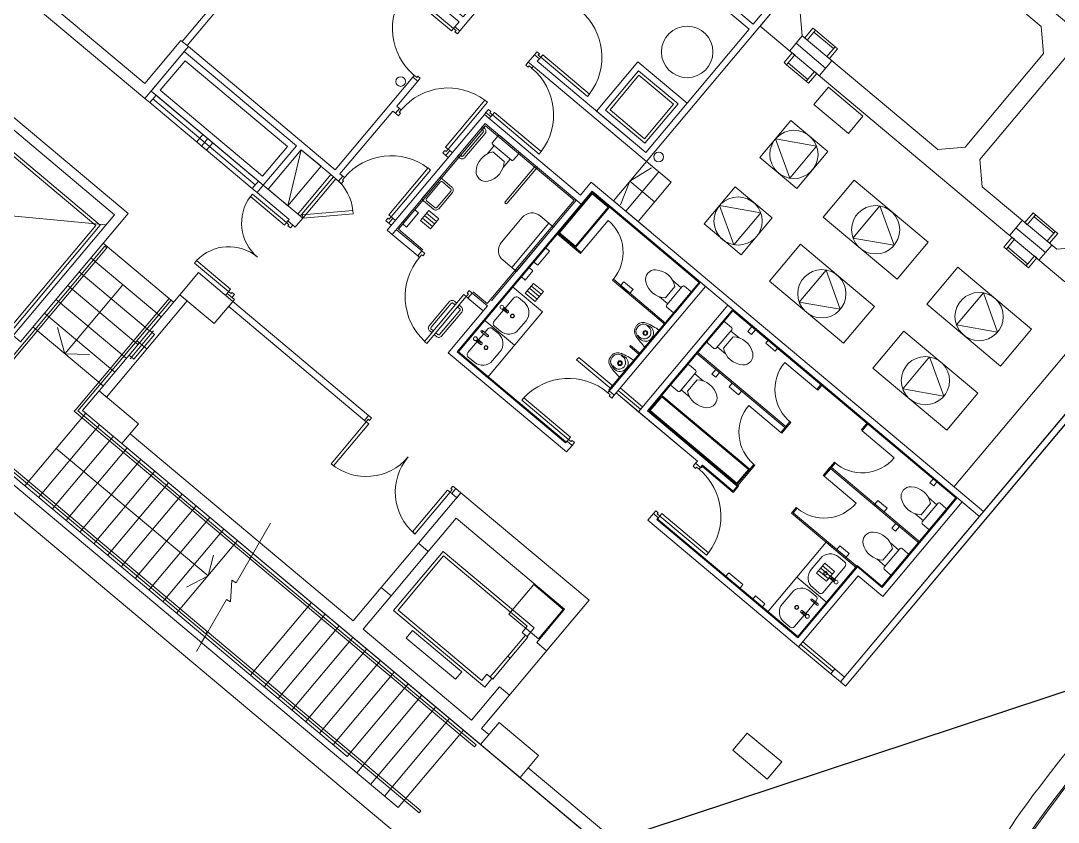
# Model space of a CAD drawing. Header units: millimetres. Extents: x 834140250 to 834644390, y 817877047 to 817987022.
# Drawn here: x 834164291 to 834180413, y 817917466 to 817929924 of the extents above; entities that cross this region are included whole.
import ezdxf

# ---------------------------------------------------------------- set-up
doc = ezdxf.new("R2010")
doc.units = ezdxf.units.MM
doc.header["$LTSCALE"] = 1000
doc.header["$MEASUREMENT"] = 0
doc.layers.add('VPA040_Text', color=3, linetype='Continuous')
doc.layers.add('VPA280_Structure', color=2, linetype='Continuous', lineweight=5)
doc.layers.add('VPAX', color=7, linetype='Continuous', lineweight=13)

# ---------------------------------------------------------------- blocks, each defined once
blk = doc.blocks.new('ED800L')
blk.add_lwpolyline([(85, 100), (35, 100), (35, 1050), (85, 1050)], close=True)
for points in [[(0, 0), (60, 0), (60, 50), (35, 50), (35, 100), (0, 100)], [(1020, 0), (960, 0), (960, 50), (985, 50), (985, 100), (1020, 100)]]:
    blk.add_lwpolyline(points)
blk.add_arc((35, 100), 950, 0, 86.983)
blk = doc.blocks.new('A$C767F005D')
at = {"layer": 'VPAX', "color": 253}
for p, q in [((12362, -11809), (5195, -20350)), ((2799, -12922), (2836, -13345)), ((2643, -13575), (2836, -13345)), ((2643, -13575), (2836, -13345)), ((2739, -13460), (3199, -13845)), ((2739, -13460), (3199, -13845)), ((3102, -13960), (3295, -13730)), ((3102, -13960), (3295, -13730)), ((-5664, -15657), (-7254, -14323)), ((-5616, -15600), (-7206, -14266)), ((-5713, -15715), (-7302, -14381)), ((-6401, -14941), (-6498, -15056)), ((-2063, -15181), (-1954, -15050)), ((-1814, -15390), (-1705, -15259)), ((6059, -16441), (6252, -16212)), ((6059, -16441), (6252, -16212)), ((6156, -16326), (6615, -16712)), ((6156, -16326), (6615, -16712)), ((6519, -16827), (6712, -16597)), ((6519, -16827), (6712, -16597)), ((824, -17149), (955, -17259)), ((615, -17398), (746, -17508)), ((-7608, -18363), (-7246, -17930)), ((406, -18185), (617, -17933)), ((406, -18185), (617, -17933)), ((1854, -18039), (1723, -17930)), ((-7509, -18078), (-7345, -18215)), ((168, -18158), (155, -18173)), ((308, -18302), (155, -18173)), ((321, -18286), (168, -18158)), ((1645, -18288), (1514, -18179)), ((3430, -23386), (7679, -18323)), ((12, -18655), (223, -18403)), ((12, -18655), (223, -18403)), ((3507, -23450), (7756, -18387)), ((1294, -18706), (1164, -18596)), ((1085, -18955), (955, -18845)), ((4796, -20521), (4926, -20631)), ((4587, -20770), (4717, -20880)), ((-5429, -20918), (-5963, -21843)), ((4205, -21226), (4335, -21336)), ((2767, -22699), (3692, -21596)), ((3692, -21596), (4075, -21917)), ((3996, -21475), (4126, -21584)), ((3705, -21737), (2779, -22840)), ((-6113, -22103), (-6579, -22911)), ((-2150, -24109), (-703, -22385)), ((-2259, -24395), (-2234, -24364)), ((-3092, -25387), (-3118, -25418))]:
    blk.add_line(p, q, dxfattribs=at)
at = {"layer": 'VPAX', "color": 253, "ltscale": 500}
for p, q in [((-3439, -16350), (-2089, -14741)), ((-2089, -14741), (-710, -15898)), ((-710, -15898), (-2060, -17506)), ((-3060, -16668), (-3439, -16350)), ((-3140, -16764), (-3124, -16745)), ((-2342, -17400), (-2358, -17419)), ((-2060, -17506), (-2278, -17323))]:
    blk.add_line(p, q, dxfattribs=at)
at = {"layer": 'VPAX', "color": 253}
for points in [[(-14262, -16686), (-14053, -16437), (-13900, -16566), (-129, -153), (-282, -25), (-73, 224), (15447, -12799, 0.414214), (15905, -12759, -0.000013), (17954, -10317, 0.364001)], [(-598, -16710), (-181, -16212, -0.414214), (-100, -17127)], [(-1646, -17416, -0.414214), (-1576, -17410), (-1481, -17490, -0.414214), (-1457, -17771), (-1572, -17909, -0.414214), (-1854, -17934), (-1949, -17855, -0.414214), (-1955, -17784), (-1806, -17607)], [(-1829, -17590), (-1751, -17650), (-1751, -17650, 0.401653), (-1738, -17649), (-1738, -17649), (-1729, -17638), (-1729, -17638, 0.401653), (-1730, -17625), (-1730, -17625), (-1730, -17625), (-1803, -17559)], [(-1818, -17586), (-1766, -17629), (-1766, -17629, 0.414214), (-1759, -17628), (-1759, -17628), (-1753, -17621), (-1753, -17621), (-1753, -17621, 0.414214), (-1754, -17614), (-1754, -17614), (-1805, -17571)], [(-2051, -17899, -0.414214), (-1981, -17893), (-1886, -17972, -0.414214), (-1862, -18254), (-1977, -18392, -0.414214), (-2259, -18417), (-2354, -18337, -0.414214), (-2360, -18267), (-2211, -18090)], [(-2240, -18080), (-2163, -18141), (-2163, -18141, 0.401653), (-2149, -18139), (-2149, -18139), (-2140, -18129), (-2140, -18129, 0.401653), (-2141, -18115), (-2141, -18115), (-2141, -18115), (-2215, -18049)], [(-2130, -17928), (-2046, -17998, -1), (-2062, -18017), (-2147, -17947)], [(-2229, -18076), (-2178, -18119), (-2178, -18119, 0.414214), (-2171, -18118), (-2171, -18118), (-2165, -18111), (-2165, -18111), (-2165, -18111, 0.414214), (-2165, -18104), (-2165, -18104), (-2216, -18061)], [(3076, -18853), (2563, -18422, 0.422929), (2658, -19351)], [(2502, -19507), (2004, -19089, 0.414214), (2084, -20005)], [(3767, -19485), (4265, -19903, -0.422929), (3334, -19970)], [(3175, -20189), (3673, -20607, -0.414214), (2758, -20687)], [(3500, -21591, 0.414214), (3494, -21521), (3399, -21441, 0.414214), (3118, -21466), (2973, -21638, 0.414214), (2998, -21920), (3092, -22000, 0.414214), (3163, -21994), (3311, -21816)], [(3332, -21836), (3259, -21770), (3259, -21770, -0.401653), (3258, -21756), (3258, -21756), (3267, -21746), (3267, -21746, -0.401653), (3281, -21744), (3281, -21744), (3281, -21744), (3358, -21805)], [(3334, -21824), (3283, -21781), (3283, -21781, -0.414214), (3283, -21774), (3283, -21774), (3289, -21767), (3289, -21767), (3289, -21767, -0.414214), (3296, -21766), (3296, -21766), (3347, -21809)], [(3054, -22124, 0.414214), (3047, -22053), (2953, -21974, 0.414214), (2671, -21999), (2526, -22171, 0.414214), (2551, -22453), (2646, -22532, 0.414214), (2716, -22526), (2865, -22349)], [(3072, -22167), (2988, -22097, 1), (2972, -22116), (3056, -22187)], [(2886, -22368), (2813, -22302), (2813, -22302, -0.401653), (2812, -22289), (2812, -22289), (2820, -22278), (2820, -22278, -0.401653), (2834, -22277), (2834, -22277), (2834, -22277), (2911, -22337)], [(2888, -22356), (2836, -22313), (2836, -22313, -0.414214), (2836, -22306), (2836, -22306), (2842, -22299), (2842, -22299), (2842, -22299, -0.414214), (2849, -22298), (2849, -22298), (2900, -22341)]]:
    blk.add_lwpolyline(points, format="xyb", dxfattribs=at)
for points in [[(2010, -13240), (2010, -13240), (325, -11825), (325, -11825), (-594, -12921), (-671, -12857), (248, -11761), (225, -11742), (225, -11742), (289, -11665), (2074, -13163), (6992, -7303), (7068, -7367), (415, -15296)], [(7036, -7405), (12253, -11783), (7802, -17087), (7572, -16895), (7114, -16935), (6918, -17168), (2181, -13192), (7036, -7405)], [(-6723, -13496), (-6800, -13432), (-3065, -8981), (-4540, -7744), (-4475, -7667), (-1086, -10511), (-1150, -10588), (-2988, -9045), (-4730, -11121), (-2432, -13050), (-1969, -12498), (-1893, -12562), (-2484, -13267), (-2561, -13203), (-2496, -13126), (-4795, -11198), (-6723, -13496)], [(-2484, -13267), (-2523, -13313), (-2561, -13281), (-2545, -13262), (-2583, -13230), (-2561, -13203)], [(415, -15296), (415, -15296), (-1346, -13817), (-1346, -13817), (-1423, -13753), (-1327, -13638), (-1250, -13702), (-1282, -13740), (403, -15155), (2010, -13240)], [(-1327, -13638), (-1288, -13592), (-1250, -13624), (-1266, -13643), (-1228, -13675), (-1250, -13702)], [(-1423, -13753), (-1462, -13799), (-1423, -13831), (-1407, -13812), (-1369, -13844), (-1346, -13817)], [(-3140, -14049), (-3101, -14003), (-3140, -13970), (-3156, -13990), (-3194, -13957), (-3216, -13984)], [(-7282, -14202), (-7206, -14266), (-7302, -14381), (-7379, -14316)], [(-7282, -14202), (-7206, -14266), (-7302, -14381)], [(-3487, -14547), (-3441, -14586), (-3408, -14548), (-3428, -14532), (-3395, -14493), (-3422, -14471)], [(-2079, -14534), (-2040, -14488), (-2002, -14520), (-2018, -14540), (-1980, -14572), (-2002, -14598)], [(-2092, -14706), (-3538, -16429), (-3615, -16365), (-2104, -14565)], [(-2104, -14565), (-611, -15818), (-444, -15619)], [(-2092, -14706), (-598, -15959)], [(-6401, -14941), (-6478, -14876), (-6574, -14991), (-6498, -15056)], [(-6401, -14941), (-6325, -15005), (-6421, -15120), (-6498, -15056)], [(-5157, -15985), (-4949, -15115), (-4642, -15372), (-5157, -15985), (-5463, -15728), (-4949, -15115)], [(-2705, -15203), (-2751, -15164), (-2719, -15126), (-2700, -15142), (-2668, -15104), (-2641, -15126)], [(-2667, -15235), (-2705, -15203), (-2641, -15126), (-2603, -15159)], [(-99, -15908), (415, -15296)], [(-99, -15908), (415, -15296)], [(415, -15296), (798, -15617)], [(495, -15395), (158, -15602), (13, -15970)], [(495, -15395), (158, -15602), (13, -15970)], [(495, -15395), (158, -15602), (13, -15970)], [(93, -16069), (607, -15456)], [(93, -16069), (607, -15456)], [(-5540, -15664), (-5616, -15600), (-5713, -15715), (-5636, -15779)], [(-5003, -16114), (-4489, -15501)], [(-4965, -16146), (-4451, -15533)], [(-4927, -16178), (-4413, -15565)], [(-4370, -15601), (-4324, -15639), (-4292, -15601), (-4311, -15585), (-4279, -15547), (-4306, -15524)], [(-444, -15619), (5654, -20736), (5590, -20812), (-431, -15760)], [(158, -15602), (541, -15923)], [(158, -15602), (541, -15923)], [(158, -15602), (541, -15923)], [(284, -16230), (798, -15617)], [(-431, -15760), (-2527, -18257), (-841, -19671), (-819, -19645), (-742, -19709), (-829, -19812), (-2668, -18270), (-2057, -17542)], [(-7981, -16279), (-11914, -15909)], [(-1993, -17465), (-675, -15895)], [(-99, -15908), (476, -16390)], [(-99, -15908), (476, -16390)], [(-7756, -16010), (-7756, -16011)], [(-5081, -16284), (-5119, -16330), (-5158, -16298), (-5142, -16279), (-5180, -16246), (-5157, -16220)], [(-3589, -16256), (-3635, -16218), (-3603, -16179), (-3584, -16195), (-3552, -16157), (-3525, -16180)], [(-3551, -16288), (-3551, -16288), (-3551, -16288), (-3551, -16288), (-3589, -16256), (-3525, -16180), (-3486, -16212)], [(-3474, -16353), (-3076, -16687), (-3140, -16764), (-3538, -16429)], [(-969, -16425), (-611, -16725)], [(-956, -16409), (-598, -16710)], [(-14262, -16686), (411, -28999)], [(-10318, -19375), (-8001, -16614), (-7970, -16640), (-10262, -19371), (-6411, -22602), (-6431, -22637), (-10318, -19375)], [(-598, -16710), (-611, -16725)], [(-8219, -16796), (-7128, -17712)], [(-8399, -17011), (-7308, -17927)], [(-7721, -17214), (-8621, -18287)], [(-8579, -17225), (-7488, -18141)], [(-1672, -17238), (-1201, -17634), (-2056, -18653), (-2527, -18257), (-1672, -17238)], [(-58, -18893), (-87, -18928), (-163, -18863), (-134, -18829), (-134, -18829), (1254, -17174)], [(-100, -17127), (-113, -17143)], [(-113, -17143), (705, -17829)], [(-100, -17127), (717, -17814)], [(-58, -18893), (1331, -17238)], [(-6026, -17410), (-5987, -17364), (-6025, -17332), (-6041, -17351), (-6080, -17319), (-6102, -17346)], [(-2121, -17618), (-2359, -17419), (-2294, -17343), (-2057, -17542)], [(-8759, -17440), (-7668, -18356)], [(-8450, -19148), (-7004, -17425), (-6973, -17450), (-8420, -19174)], [(-3903, -19244), (-6013, -17473), (-6077, -17549), (-3967, -19320), (-3903, -19244)], [(-1782, -17578), (-1646, -17416)], [(1679, -17531), (291, -19186)], [(-8939, -17654), (-7848, -18570)], [(1756, -17595), (432, -19173), (1826, -20343), (1762, -20420), (1283, -20018), (1254, -20052), (1177, -19988), (1206, -19954), (291, -19186)], [(-9119, -17869), (-8028, -18785)], [(-8738, -17879), (-8621, -18287), (-8240, -18297)], [(-2096, -17767), (-1636, -18153)], [(-7626, -18306), (-7549, -18370), (-7228, -17987), (-7305, -17923), (-7626, -18306)], [(-2193, -18068), (-2114, -17974)], [(-2092, -17947), (-2051, -17899)], [(-134, -18829), (-671, -18379), (-638, -18341), (-102, -18790)], [(1199, -18283), (2566, -19430)], [(1211, -18267), (2579, -19415)], [(3061, -18840), (3125, -18764)], [(3076, -18853), (3140, -18776)], [(-87, -18928), (-125, -18973), (-164, -18941), (-147, -18922), (-186, -18890), (-163, -18863)], [(-58, -18893), (291, -19186)], [(-8420, -19174), (-5726, -21434), (-5747, -21469), (-8476, -19179), (-8450, -19148)], [(-9247, -20339), (-8299, -19209)], [(-3903, -19244), (-3857, -19282), (-3889, -19320), (-3908, -19304), (-3940, -19343), (-3967, -19320)], [(2579, -19415), (2643, -19338)], [(2643, -19338), (2658, -19351)], [(-9033, -20519), (-8085, -19389)], [(2502, -19507), (2579, -19415)], [(2502, -19507), (2517, -19520)], [(2517, -19520), (2594, -19428)], [(2594, -19428), (2658, -19351)], [(3751, -19472), (3851, -19353)], [(3767, -19485), (3866, -19366)], [(-8818, -20699), (-7870, -19569)], [(-742, -19709), (-704, -19663), (-742, -19631), (-758, -19650), (-796, -19618), (-819, -19645)], [(-8756, -19756), (-6398, -21735)], [(-8604, -20879), (-7656, -19749)], [(-8389, -21059), (-7441, -19929)], [(1177, -19988), (1139, -20034), (1177, -20066), (1193, -20047), (1231, -20079), (1254, -20052)], [(3272, -20043), (3334, -19970)], [(3288, -20055), (3349, -19983)], [(3349, -19983), (3334, -19970)], [(-8175, -21239), (-7227, -20109)], [(1820, -20319), (2084, -20005)], [(1836, -20332), (2099, -20017)], [(2084, -20005), (2099, -20017)], [(3160, -20177), (3272, -20043)], [(3175, -20189), (3288, -20055)], [(3195, -20135), (3256, -20062)], [(3211, -20147), (3272, -20075)], [(4654, -21228), (3275, -20071)], [(4667, -21212), (3288, -20055)], [(-7960, -21419), (-7012, -20289)], [(3175, -20189), (3160, -20177)], [(-7746, -21599), (-6798, -20469)], [(-2547, -20381), (-2593, -20343), (-2625, -20381), (-2606, -20397), (-2638, -20435), (-2611, -20458)], [(4075, -21917), (5245, -20523), (5322, -20587), (4088, -22058), (3705, -21737)], [(-7531, -21779), (-6583, -20649)], [(2779, -22840), (435, -20873), (522, -20769), (598, -20834), (576, -20861), (2767, -22699)], [(522, -20769), (560, -20724), (599, -20756), (582, -20775), (621, -20807), (598, -20834)], [(576, -20861), (598, -20834), (522, -20769)], [(2668, -20763), (2742, -20675)], [(2668, -20763), (3679, -21611)], [(2696, -20760), (2758, -20687)], [(2696, -20760), (4075, -21917)], [(2696, -20760), (3692, -21596)], [(2758, -20687), (2742, -20675)], [(-7317, -21959), (-6369, -20829)], [(-7102, -22139), (-6154, -21009)], [(-6888, -22319), (-5940, -21189)], [(2767, -22699), (2296, -22304), (3208, -21216), (3679, -21611), (2767, -22699)], [(-6731, -21914), (-6398, -21735), (-6313, -21416)], [(-2234, -24364), (-5726, -21434), (-5747, -21469), (-2259, -24395)], [(3336, -21787), (3500, -21591)], [(2752, -21760), (3223, -22155)], [(-5963, -21843), (-6028, -21806), (-6048, -22141), (-6113, -22103)], [(-5739, -23283), (-4791, -22153)], [(2889, -22320), (3054, -22124)], [(-5524, -23463), (-4576, -22333)], [(-5310, -23643), (-4362, -22513)], [(-6450, -22687), (-4237, -24543)], [(-3092, -25387), (-6411, -22602), (-6431, -22637), (-3118, -25418)], [(-5095, -23823), (-4147, -22693)], [(-6514, -22763), (-3444, -25340)], [(-4881, -24003), (-3933, -22873)], [(2779, -22840), (3277, -23258)], [(-4666, -24183), (-3718, -23053)], [(-4666, -24183), (-3718, -23053)], [(3277, -23258), (3341, -23181), (3494, -23310), (3430, -23386), (3277, -23258)], [(-4452, -24363), (-3504, -23233)], [(-4452, -24363), (-3504, -23233)], [(-4237, -24543), (-3289, -23413)], [(-4237, -24543), (-3289, -23413)], [(-4087, -24800), (-3075, -23593)], [(-3873, -24980), (-2860, -23773)], [(-3658, -25160), (-2646, -23953)], [(-3444, -25340), (-2431, -24133)]]:
    blk.add_lwpolyline(points, dxfattribs=at)
for points in [[(4598, -10777), (4635, -11200), (7202, -13353), (5595, -15268), (5632, -15691), (6789, -16662), (7844, -16570), (11637, -12049), (11600, -11627), (7303, -8021), (6880, -8058)], [(-9370, -12411), (-7911, -10672), (-7796, -10768), (-9255, -12507), (-7378, -14082), (-6819, -13416), (-6704, -13512), (-7379, -14316), (-9485, -12549)], [(6586, -13620), (6549, -13197), (4443, -11430), (4020, -11467), (2799, -12922), (2836, -13345), (4942, -15112), (5365, -15075)], [(-2615, -13268), (-2583, -13230), (-3311, -12619), (-3343, -12657)], [(2912, -13409), (2874, -13377), (3002, -13224), (3041, -13256)], [(3323, -13542), (3016, -13285), (3041, -13256), (3347, -13513)], [(-4949, -15115), (-5463, -15728), (-5540, -15664), (-5025, -15051), (-6768, -13589), (-6704, -13512), (-4425, -15424), (-3216, -13984), (-3140, -14049), (-3464, -14435), (-3422, -14471), (-3487, -14547), (-3529, -14512), (-4348, -15489), (-4306, -15524), (-4370, -15601), (-4489, -15501), (-4489, -15501)], [(3219, -13666), (3257, -13698), (3385, -13545), (3347, -13513)], [(-6768, -13589), (-5025, -15051), (-5540, -15664), (-7282, -14202)], [(-1195, -13637), (-1228, -13675), (-500, -14286), (-468, -14248)], [(2719, -13639), (2681, -13607), (2552, -13760), (2591, -13792)], [(-6756, -13730), (-5166, -15063), (-5552, -15523), (-7141, -14189)], [(-363, -14512), (280, -13746), (1046, -14389), (403, -15155)], [(-363, -14512), (280, -13746), (1046, -14389), (403, -15155)], [(2922, -14020), (2615, -13763), (2591, -13792), (2897, -14049)], [(-222, -14499), (292, -13887), (905, -14401), (391, -15014)], [(-152, -14493), (298, -13957), (835, -14407), (385, -14943)], [(3026, -13896), (3064, -13928), (2935, -14081), (2897, -14049)], [(-7641, -16107), (-9312, -18099), (-9427, -18002), (-7852, -16125), (-10035, -14293), (-9939, -14178), (-7641, -16107)], [(-8072, -16287), (-9435, -17911), (-11825, -15905), (-10462, -14281)], [(-2706, -15072), (-2668, -15104), (-2057, -14376), (-2095, -14344)], [(-8143, -16293), (-9441, -17840), (-11755, -15899), (-10456, -14351)], [(-2002, -14598), (-2028, -14629), (-2104, -14565), (-2079, -14534)], [(-1947, -14533), (-1980, -14572), (-1252, -15182), (-1220, -15144)], [(2752, -15716), (2177, -15234), (2660, -14659), (3234, -15141)], [(2177, -15234), (2660, -14659), (3234, -15141), (2752, -15716)], [(2418, -14946), (3058, -15059), (2641, -15557)], [(-3590, -16125), (-3552, -16157), (-2941, -15429), (-2979, -15397)], [(3642, -15588), (4791, -16552), (4309, -17127), (3160, -16163)], [(3160, -16163), (3642, -15588), (4791, -16552), (4309, -17127)], [(-5636, -15779), (-5540, -15664), (-4927, -16178), (-5023, -16293), (-5023, -16293), (-5042, -16316), (-5157, -16220), (-5138, -16197)], [(-956, -16409), (-688, -16634), (-161, -16006), (-429, -15781)], [(1884, -16750), (1310, -16268), (1792, -15693), (2366, -16175)], [(1310, -16268), (1792, -15693), (2366, -16175), (1884, -16750)], [(-5212, -16285), (-5180, -16246), (-5708, -15803), (-5740, -15842)], [(-935, -16407), (-690, -16613), (-182, -16008), (-427, -15802)], [(-4144, -16110), (-4927, -16178), (-4931, -16128), (-4149, -16060)], [(-3187, -16049), (-3370, -16267), (-3312, -16315), (-3129, -16097)], [(1551, -15981), (2190, -16093), (1773, -16591)], [(4263, -16599), (3623, -16486), (4041, -15988)], [(6333, -16279), (6294, -16247), (6423, -16094), (6461, -16126)], [(-1101, -16255), (-1028, -16316), (-1607, -17006), (-1680, -16945)], [(6743, -16412), (6437, -16155), (6461, -16126), (6768, -16383)], [(6639, -16536), (6677, -16568), (6806, -16415), (6768, -16383)], [(2807, -16584), (3956, -17548), (3474, -18123), (2324, -17159)], [(2324, -17159), (2807, -16584), (3956, -17548), (3474, -18123)], [(6136, -16506), (6098, -16474), (5969, -16627), (6007, -16659)], [(-1151, -16641), (-1334, -16859), (-1276, -16907), (-1093, -16689)], [(6338, -16887), (6032, -16630), (6007, -16659), (6314, -16916)], [(6442, -16763), (6481, -16795), (6352, -16948), (6314, -16916)], [(-6048, -17281), (-6080, -17319), (-6608, -16876), (-6576, -16837)], [(-1406, -16945), (-1529, -17091), (-1471, -17139), (-1349, -16994)], [(3427, -17594), (2788, -17482), (3205, -16984)], [(5251, -16938), (6400, -17902), (5918, -18477), (4769, -17513)], [(4769, -17513), (5251, -16938), (6400, -17902), (5918, -18477)], [(61, -17165), (206, -17287), (158, -17345), (13, -17222)], [(-6839, -17368), (-8092, -18861), (-7977, -18958), (-6724, -17464)], [(-6128, -17376), (-6102, -17346), (-5987, -17442), (-6013, -17473)], [(5872, -17948), (5232, -17836), (5650, -17338)], [(1992, -17937), (2053, -17864), (2110, -17912), (2049, -17985)], [(4415, -17934), (5564, -18898), (5082, -19473), (3933, -18508)], [(3933, -18508), (4415, -17934), (5564, -18898), (5082, -19473)], [(-10389, -19382), (-9441, -18252), (-9517, -18187), (-10530, -19394), (-6501, -22775), (-6450, -22687), (-10389, -19382)], [(2412, -18244), (2267, -18122), (2315, -18064), (2461, -18186)], [(7679, -18323), (3430, -23386), (3507, -23450), (7756, -18387)], [(5036, -18944), (4396, -18831), (4814, -18334)], [(1432, -18603), (1493, -18530), (1551, -18578), (1490, -18651)], [(1844, -18922), (1698, -18800), (1746, -18742), (1892, -18864)], [(-764, -19579), (-796, -19618), (-1524, -19007), (-1492, -18969)], [(453, -19171), (652, -18934), (2020, -20081), (1820, -20319)], [(474, -19169), (654, -18955), (1998, -20083), (1818, -20298)], [(-3902, -19375), (-3940, -19343), (-4486, -19994), (-4448, -20026)], [(4878, -20339), (4939, -20266), (4881, -20218), (4820, -20290)], [(-2676, -20403), (-2638, -20435), (-3184, -21087), (-3222, -21054)], [(-2470, -20446), (-2547, -20381), (-2611, -20458), (-2534, -20522)], [(4010, -20564), (4156, -20686), (4107, -20743), (3962, -20621)], [(653, -20769), (621, -20807), (1349, -21418), (1381, -21379)], [(4286, -21043), (4347, -20971), (4290, -20922), (4229, -20995)], [(-3707, -21920), (-3129, -21231), (-2976, -21359), (-3554, -22049)], [(3419, -21268), (3564, -21391), (3516, -21448), (3371, -21326)], [(-2099, -23465), (-1987, -23331), (-2064, -23267), (-2144, -23363), (-3446, -22270), (-2739, -21427), (-1437, -22520), (-1517, -22616), (-1441, -22680), (-1328, -22546), (-2745, -21357), (-3517, -22276)], [(1645, -21749), (1864, -21932), (1912, -21874), (1694, -21691)], [(2060, -22106), (2206, -22228), (2254, -22171), (2109, -22049)], [(-3320, -22703), (-2554, -23345), (-2457, -23230), (-3223, -22588)], [(-1702, -23015), (-1429, -22690), (-1467, -22658), (-1741, -22983)], [(-1975, -23341), (-1702, -23015), (-1741, -22983), (-2014, -23309)]]:
    blk.add_lwpolyline(points, close=True, dxfattribs=at)
for points in [[(-2158, -14785), (-2125, -14812, -0.414214), (-2123, -14839), (-2435, -15211, -0.414214), (-2462, -15214), (-2495, -15186), (-2520, -15215), (-2487, -15243, 0.414214), (-2406, -15236), (-2094, -14863, 0.414214), (-2101, -14783), (-2134, -14755)], [(-1685, -15275), (-1973, -15034, -0.414214), (-1976, -14999), (-1895, -14903, -0.414214), (-1860, -14900), (-1573, -15141, -0.414214), (-1570, -15177), (-1650, -15272, -0.414214)], [(-2048, -15602, 0.339418), (-1797, -15296), (-1974, -15148, 0.339418), (-2232, -15448, 0.501117)], [(-1310, -15362), (-1780, -15922, 1), (-1751, -15947), (-1281, -15387)], [(-2813, -16031), (-2600, -15778, 0.414214), (-2608, -15694), (-2792, -15539), (-3081, -15884), (-2897, -16038, 0.414214)], [(-2839, -16009), (-2627, -15756, 0.414214), (-2630, -15721), (-2757, -15614, 0.414214), (-2792, -15618), (-3004, -15870, 0.414214), (-3001, -15906), (-2875, -16012, 0.414214)], [(403, -17165, 0.339418), (709, -17415), (857, -17239, 0.339418), (557, -16981, 0.501117)], [(730, -17527), (971, -17240, -0.414214), (1006, -17237), (1102, -17317, -0.414214), (1105, -17352), (864, -17639, -0.414214), (828, -17643), (733, -17562, -0.414214)], [(-2560, -17527), (-2593, -17499, 0.414214), (-2619, -17502), (-2932, -17874, 0.414214), (-2929, -17901), (-2897, -17928), (-2921, -17957), (-2954, -17930, -0.414214), (-2961, -17849), (-2649, -17477, -0.414214), (-2568, -17470), (-2535, -17498)], [(-2521, -17559), (-2488, -17587, -0.414214), (-2486, -17613), (-2799, -17986, -0.414214), (-2825, -17988), (-2858, -17960), (-2883, -17990), (-2850, -18017, 0.414214), (-2769, -18010), (-2457, -17638, 0.414214), (-2464, -17558), (-2497, -17530)], [(1739, -17911), (1498, -18198, -0.414214), (1463, -18201), (1367, -18121, -0.414214), (1364, -18085), (1605, -17798, -0.414214), (1640, -17795), (1736, -17875, -0.414214)], [(2066, -18273, 0.339418), (1760, -18022), (1612, -18199, 0.339418), (1912, -18457, 0.501117)], [(1180, -18577), (939, -18864, -0.414214), (904, -18868), (808, -18787, -0.414214), (805, -18752), (1046, -18465, -0.414214), (1081, -18462), (1177, -18542, -0.414214)], [(1507, -18939, 0.339418), (1200, -18689), (1052, -18865, 0.339418), (1352, -19123, 0.501117)], [(4529, -20353, -0.339418), (4829, -20611), (4681, -20787, -0.339418), (4375, -20537, -0.501117)], [(4942, -20612), (4701, -20899, 0.414214), (4704, -20934), (4800, -21014, 0.414214), (4835, -21011), (5076, -20724, 0.414214), (5073, -20689), (4978, -20609, 0.414214)], [(3938, -21057, -0.339418), (4237, -21316), (4089, -21492, -0.339418), (3783, -21242, -0.501117)], [(4351, -21316), (4110, -21604, 0.414214), (4113, -21639), (4209, -21719, 0.414214), (4244, -21716), (4485, -21429, 0.414214), (4482, -21394), (4386, -21313, 0.414214)]]:
    blk.add_lwpolyline(points, format="xyb", close=True, dxfattribs=at)
at = {"layer": 'VPAX', "color": 253, "ltscale": 20}
blk.add_lwpolyline([(-4413, -15565, -0.203422), (-4148, -16062)], format="xyb", dxfattribs=at)
at = {"layer": 'VPAX', "color": 253, "ltscale": 500}
for points in [[(-825, -19652), (-837, -19643), (-843, -19650), (-2506, -18255), (-429, -15781), (1233, -17176), (-168, -18846), (-157, -18856)], [(-3096, -16213), (-2967, -16060), (-2814, -16188), (-2943, -16342), (-3096, -16213)], [(-3002, -16101), (-2849, -16230)], [(-3065, -16176), (-2912, -16305)], [(-3032, -16137), (-2878, -16265)], [(-8027, -16566), (-6935, -17482)], [(1260, -20045), (1272, -20054), (1285, -20039), (1763, -20441), (1847, -20341), (453, -19171), (1758, -17616), (5224, -20525), (4073, -21896), (3690, -21575), (2765, -22678), (597, -20859), (603, -20851), (592, -20841)]]:
    blk.add_lwpolyline(points, dxfattribs=at)
at = {"layer": 'VPAX', "color": 253, "ltscale": 0.5}
blk.add_lwpolyline([(-1235, -16143), (-1028, -16316), (-1607, -17006), (-1814, -16832, -0.414214), (-1838, -16550), (-1517, -16167, -0.414214)], format="xyb", close=True, dxfattribs=at)
at = {"layer": 'VPAX', "color": 253, "ltscale": 0.1}
for points in [[(-1315, -17472), (-1468, -17344), (-1340, -17191), (-1187, -17319), (-1315, -17472)], [(-1374, -17232), (-1221, -17360)], [(-1437, -17307), (-1284, -17435)], [(-1404, -17267), (-1251, -17396)], [(3186, -21540), (3339, -21669), (3211, -21822), (3058, -21693), (3186, -21540)], [(3152, -21581), (3305, -21710)], [(3089, -21656), (3242, -21785)], [(3122, -21617), (3275, -21745)]]:
    blk.add_lwpolyline(points, dxfattribs=at)
at = {"layer": 'VPAX', "color": 253, "ltscale": 500}
for points in [[(-671, -18379), (-638, -18341), (-102, -18790), (1254, -17174), (1331, -17238), (-58, -18893), (291, -19186), (1679, -17531), (1756, -17595), (432, -19173), (1826, -20343), (1762, -20420), (1283, -20018), (1254, -20052), (1177, -19988), (1206, -19954), (-58, -18893), (-87, -18928), (-163, -18863), (-134, -18829)], [(-2611, -20458), (-2547, -20381), (-2470, -20446), (-2534, -20522)]]:
    blk.add_lwpolyline(points, close=True, dxfattribs=at)
for points in [[(14300, -18536, 0.105104), (6469, -25592, 0.241704), (5916, -29158)], [(14313, -18558, 0.105104), (6489, -25607, 0.241704), (5940, -29150, 0.241704)]]:
    blk.add_lwpolyline(points, format="xyb", dxfattribs=at)
at = {"layer": 'VPAX', "color": 253, "ltscale": 50}
for points in [[(-26, -18855), (323, -19147)], [(7, -18816), (355, -19109)], [(2811, -22802), (3309, -23219)], [(2843, -22763), (3341, -23181)]]:
    blk.add_lwpolyline(points, dxfattribs=at)
at = {"layer": 'VPAX', "color": 253, "ltscale": 0.5}
blk.add_lwpolyline([(-1723, -22332), (-1337, -21873), (-878, -22258), (-1263, -22718)], close=True, dxfattribs=at)
at = {"layer": 'VPAX', "color": 253}
for centre, radius in [((1047, -13594), 400), ((-3405, -14054), 75), ((2706, -15187), 375), ((605, -15226), 75), ((1838, -16222), 375), ((3976, -16358), 375), ((3140, -17353), 375), ((5584, -17707), 375), ((-1832, -17561), 29.3), ((-1668, -17699), 30), ((-1668, -17699), 25), ((-2244, -18051), 29.3), ((-2144, -17932), 14.7), ((397, -17962), 37.5), ((397, -17962), 24.6), ((-2079, -18189), 30), ((-2079, -18189), 25), ((4749, -18703), 375), ((2, -18432), 37.5), ((2, -18432), 24.6), ((3197, -21696), 30), ((3197, -21696), 25), ((3362, -21834), 29.3), ((2750, -22228), 30), ((2750, -22228), 25), ((3070, -22182), 14.7), ((2915, -22367), 29.3)]:
    blk.add_circle(centre, radius, dxfattribs=at)
for centre, radius, start, end in [((-2583, -13230), 950, 143.017, 230), ((-1228, -13675), 950, 323.017, 50), ((-1980, -14572), 950, 323.017, 50), ((-2668, -15104), 950, 53.017, 140), ((-3552, -16157), 950, 53.017, 140), ((-5186, -16254), 691, 143.3723, 230), ((-6074, -17312), 691, 50, 136.6277), ((355, -17937), 128, 146.1882, 213.5988), ((355, -17937), 128, 146.1882, 213.5988), ((471, -18025), 274, 135.2397, 144.4297), ((471, -18025), 274, 135.2397, 144.4297), ((355, -17937), 103, 146.1882, 213.5988), ((471, -18025), 249, 135.2397, 144.4297), ((365, -17926), 128, 66.4012, 133.3059), ((365, -17926), 128, 66.4012, 133.3059), ((365, -17926), 103, 66.4012, 133.0769), ((340, -18050), 228, 52.8511, 73.1954), ((373, -17950), 112, 322.9439, 68.1529), ((-20, -18805), 1088, 54.2259, 66.4012), ((-20, -18805), 1088, 54.2259, 66.4012), ((411, -17962), 115, 315.8688, 54.7515), ((1155, -17406), 1088, 213.5988, 225.7741), ((1155, -17406), 1088, 213.5988, 225.7741), ((473, -17891), 228, 206.8046, 227.1489), ((380, -17941), 112, 211.8471, 317.0561), ((399, -17977), 115, 225.2485, 324.1312), ((612, -17928), 6.97, 320, 54.2259), ((612, -17928), 6.97, 320, 54.2259), ((401, -18180), 6.97, 225.7741, 320), ((401, -18180), 6.97, 225.7741, 320), ((-40, -18407), 128, 146.1882, 213.5988), ((-40, -18407), 128, 146.1882, 213.5988), ((77, -18495), 274, 135.2397, 144.4297), ((77, -18495), 274, 135.2397, 144.4297), ((-40, -18407), 103, 146.1882, 213.5988), ((77, -18495), 249, 135.2397, 144.4297), ((-30, -18396), 128, 66.4012, 133.3059), ((-30, -18396), 128, 66.4012, 133.3059), ((-30, -18396), 103, 66.4012, 133.0769), ((-55, -18520), 228, 52.8511, 73.1954), ((-22, -18420), 112, 322.9439, 68.1529), ((-414, -19275), 1088, 54.2259, 66.4012), ((-414, -19275), 1088, 54.2259, 66.4012), ((17, -18432), 115, 315.8688, 54.7515), ((760, -17876), 1088, 213.5988, 225.7741), ((760, -17876), 1088, 213.5988, 225.7741), ((78, -18361), 228, 206.8046, 227.1489), ((-14, -18411), 112, 211.8471, 317.0561), ((4, -18447), 115, 225.2485, 324.1312), ((218, -18398), 6.97, 320, 54.2259), ((218, -18398), 6.97, 320, 54.2259), ((-796, -19618), 950, 50, 136.983), ((6, -18650), 6.97, 225.7741, 320), ((6, -18650), 6.97, 225.7741, 320), ((-3940, -19343), 850, 230, 320), ((-2638, -20435), 850, 140, 230), ((621, -20807), 950, 323.017, 50)]:
    blk.add_arc(centre, radius, start, end, dxfattribs=at)
at = {"layer": 'VPAX', "color": 253, "rotation": 140.0000001205257}
blk.add_blockref('ED800L', (-2294, -17343), dxfattribs=at)
blk = doc.blocks.new('A$C605D7B9A')
at = {"layer": 'VPA280_Structure', "color": 253, "ltscale": 500}
blk.add_line((-2303, -23980), (-3988, -22566), dxfattribs=at)
for points in [[(3018, -14411), (3243, -14143), (3779, -14593), (3554, -14861)], [(-6839, -17368), (-6549, -17023), (-6013, -17473), (-6302, -17817)], [(-8349, -19168), (-8092, -18861), (-7479, -19376), (-7736, -19682)], [(-2163, -24358), (-1874, -24014), (-1261, -24528), (-1550, -24872)], [(1756, -24448), (1981, -24180), (2517, -24630), (2292, -24898)]]:
    blk.add_lwpolyline(points, close=True, dxfattribs=at)
for points in [[(-1422, -24719), (1775, -27401, -0.10173), (2908, -28858), (5522, -28858, -0.216333), (6226, -25416, -0.108061), (14411, -18128), (16236, -21286), (16881, -21286), (16881, -21014)], [(16881, -24283), (16881, -21586), (16062, -21586), (14300, -18536, 0.105104), (6469, -25592, 0.241704), (5916, -29158), (2824, -29158, 0.120097), (1646, -27555), (-8349, -19168), (1650, -27558)]]:
    blk.add_lwpolyline(points, format="xyb", dxfattribs=at)
for points in [[(-7608, -19529), (-4141, -22437), (-3707, -21920), (-3554, -22049), (-3988, -22566), (-2303, -23980), (-1869, -23463), (-1716, -23592), (-2150, -24109), (-2035, -24205)], [(-2976, -21359), (-3129, -21231), (-2470, -20446), (-478, -22117), (-1137, -22902), (-1290, -22774), (-857, -22256), (-2542, -20842), (-2976, -21359)]]:
    blk.add_lwpolyline(points, dxfattribs=at)

msp = doc.modelspace()

# ---------------------------------------------------------------- linework, layer by layer
at = {"ltscale": 500}
msp.add_lwpolyline([(834282788.7, 817953351.6), (834140250.4, 817906171.2)], dxfattribs=at)

# ---------------------------------------------------------------- block references
at = {"layer": 'VPA040_Text', "color": 3, "ltscale": 500}
msp.add_blockref('A$C767F005D', (834173599.7, 817943032.7), dxfattribs=at)
at = {"layer": 'VPAX', "color": 3, "ltscale": 500}
msp.add_blockref('A$C605D7B9A', (834173599.7, 817943032.7), dxfattribs=at)

doc.saveas('drawing.dxf')
